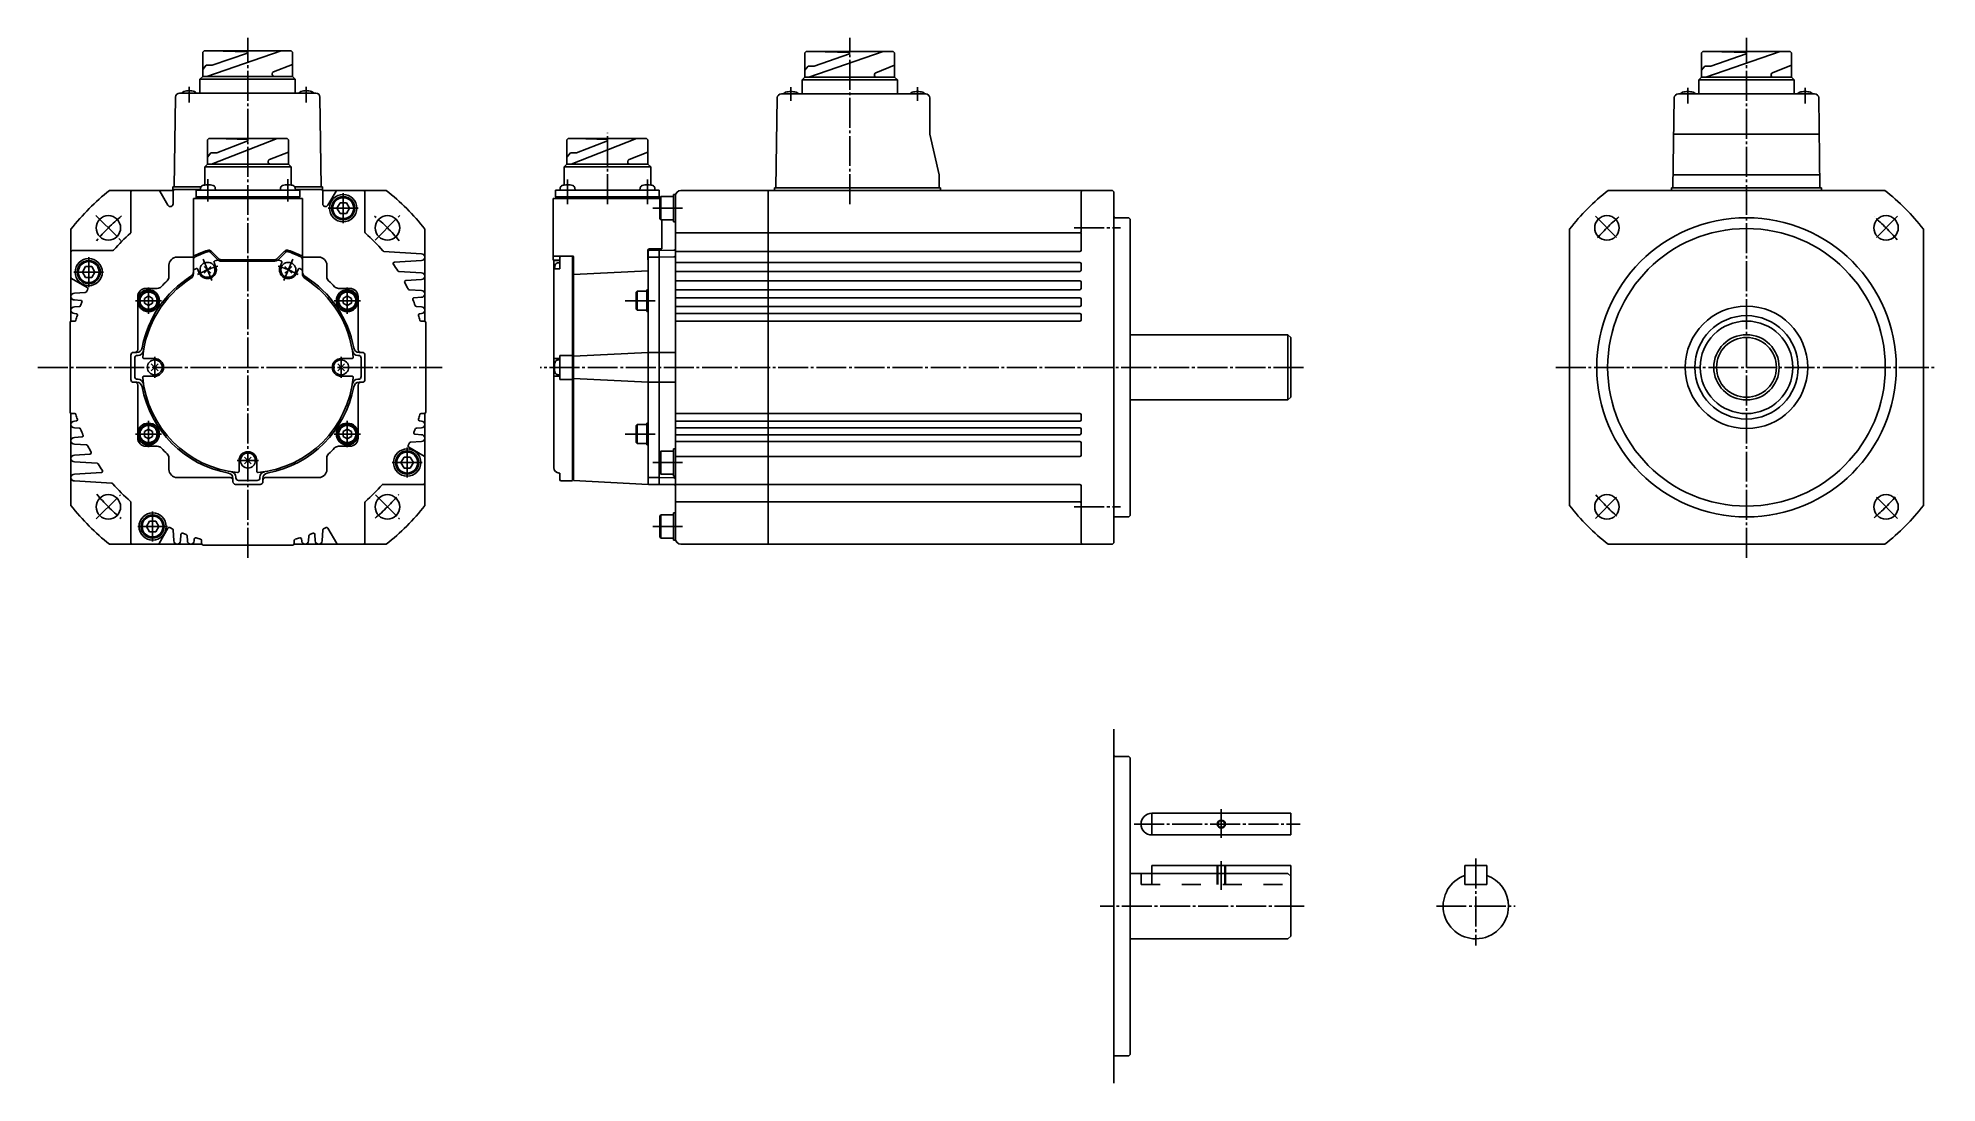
# Model space of a CAD drawing. Extents: x -363 to 335, y -171 to 213.
import ezdxf

# ---------------------------------------------------------------- set-up
doc = ezdxf.new("R2010")
doc.units = 0
doc.linetypes.add('DASH_CENTER', pattern=[14, 11, -1, 1, -1])
doc.linetypes.add('DASHED', pattern=[15, 7, -8])
doc.layers.get('0').update_dxf_attribs({"linetype": 'CONTINUOUS'})

msp = doc.modelspace()

# ---------------------------------------------------------------- linework, layer by layer
at = {"color": 1, "linetype": 'DASH_CENTER'}
for p, q in [((-285.44, 22.4), (-285.44, 213.45)), ((-64.35, 152.4), (-64.35, 213.45)), ((265.08, 22.4), (265.08, 213.45)), ((-307, 189.7), (-307, 195.44)), ((-264, 189.7), (-264, 195.44)), ((-85.95, 190.4), (-85.95, 195.4)), ((-39.45, 195.4), (-39.45, 190.4)), ((243.58, 189.4), (243.58, 195.14)), ((286.58, 195.14), (286.58, 189.4)), ((-153.35, 152.4), (-153.35, 178.54)), ((-300.12, 161.58), (-300.12, 153.32)), ((-270.76, 153.32), (-270.76, 161.58)), ((-168.03, 152.4), (-168.03, 161.49)), ((-138.67, 152.4), (-138.67, 161.49)), ((-250.44, 150.9), (-250.44, 156.4)), ((-341.3, 148.26), (-332.11, 139.06)), ((-250.44, 150.9), (-255.94, 150.9)), ((-250.44, 150.9), (-244.94, 150.9)), ((-250.44, 150.9), (-250.44, 145.4)), ((-238.7, 139.14), (-229.65, 148.19)), ((-136.65, 150.9), (-134.15, 150.9)), ((-134.15, 150.9), (-133.75, 150.9)), ((-133.75, 150.9), (-125.85, 150.9)), ((209.57, 147.9), (218.05, 139.42)), ((320.58, 147.9), (312.1, 139.42)), ((18.15, 143.66), (35.15, 143.66)), ((-343.94, 127.4), (-343.94, 132.9)), ((-343.94, 127.4), (-349.44, 127.4)), ((-343.94, 127.4), (-343.94, 121.9)), ((-343.94, 127.4), (-338.44, 127.4)), ((-298.66, 124.32), (-301.91, 132.17)), ((-268.96, 132.17), (-272.21, 124.32)), ((-321.94, 112.1), (-321.94, 121.7)), ((-248.94, 121.7), (-248.94, 112.1)), ((-317.14, 116.9), (-326.74, 116.9)), ((-244.14, 116.9), (-253.74, 116.9)), ((-146.85, 116.89), (-135.35, 116.89)), ((-362.56, 92.4), (-214.07, 92.4)), ((-319.69, 96.29), (-319.69, 88.51)), ((-251.19, 88.51), (-251.19, 96.29)), ((102.38, 92.4), (-178.05, 92.4)), ((-173.6, 92.4), (-169.74, 92.4)), ((195.08, 92.4), (335.08, 92.4)), ((-321.94, 63.1), (-321.94, 72.7)), ((-248.94, 72.7), (-248.94, 63.1)), ((-326.74, 67.9), (-317.14, 67.9)), ((-253.74, 67.9), (-244.14, 67.9)), ((-226.94, 57.4), (-226.94, 62.9)), ((-146.85, 67.89), (-135.35, 67.89)), ((-289.33, 58.15), (-281.55, 58.15)), ((-226.94, 57.4), (-232.44, 57.4)), ((-226.94, 57.4), (-226.94, 51.9)), ((-226.94, 57.4), (-221.44, 57.4)), ((-136.65, 57.4), (-125.85, 57.4)), ((-341.16, 36.68), (-332.25, 45.59)), ((-238.56, 45.51), (-229.79, 36.75)), ((209.57, 36.89), (218.05, 45.37)), ((320.58, 36.89), (312.1, 45.37)), ((-320.44, 33.9), (-320.44, 39.4)), ((18.15, 41.13), (35.15, 41.13)), ((-320.44, 33.9), (-325.94, 33.9)), ((-320.44, 33.9), (-314.94, 33.9)), ((-320.44, 33.9), (-320.44, 28.4)), ((-136.65, 33.9), (-125.85, 33.9)), ((40.1, -75.46), (101.09, -75.46)), ((72.15, -80.5), (72.15, -70)), ((72.15, -99.62), (72.15, -89.12)), ((165.65, -88.12), (165.65, -120.12)), ((102.65, -105.62), (27.65, -105.62)), ((151.15, -105.62), (165.65, -105.62)), ((165.65, -105.62), (180.15, -105.62))]:
    msp.add_line(p, q, dxfattribs=at)
at = {"color": 7, "linetype": 'CONTINUOUS'}
for p, q in [((-302.05, 208.25), (-301.55, 208.75)), ((-302.05, 199.31), (-302.05, 208.25)), ((-302.05, 201.9), (-300.8, 203.4)), ((-269.56, 208.75), (-301.55, 208.75)), ((-269.56, 208.75), (-301.54, 208.75)), ((-298.62, 203.4), (-300.8, 203.4)), ((-273.23, 208.75), (-300.53, 199.31)), ((-299.03, 208.75), (-285.61, 208.36)), ((-285.61, 207.89), (-298.62, 203.4)), ((-285.61, 208.36), (-285.61, 207.89)), ((-269.06, 203.72), (-276.02, 200.99)), ((-269.06, 208.25), (-269.56, 208.75)), ((-269.06, 208.25), (-269.06, 199.31)), ((-80.85, 207.95), (-80.35, 208.45)), ((-80.85, 199.01), (-80.85, 207.95)), ((-80.85, 201.6), (-79.59, 203.1)), ((-48.35, 208.45), (-80.35, 208.45)), ((-48.35, 208.45), (-80.34, 208.45)), ((-77.41, 203.1), (-79.59, 203.1)), ((-52.02, 208.45), (-79.33, 199.01)), ((-49.48, 208.45), (-79.23, 208.45)), ((-77.82, 208.45), (-64.41, 208.06)), ((-64.41, 207.59), (-77.41, 203.1)), ((-64.41, 208.06), (-64.41, 207.59)), ((-47.85, 203.42), (-54.81, 200.69)), ((-47.85, 207.95), (-48.35, 208.45)), ((-47.85, 207.95), (-47.85, 199.01)), ((248.58, 207.95), (249.08, 208.45)), ((248.58, 199.01), (248.58, 207.95)), ((248.58, 201.6), (249.83, 203.1)), ((281.07, 208.45), (249.08, 208.45)), ((281.07, 208.45), (249.09, 208.45)), ((252.02, 203.1), (249.83, 203.1)), ((277.41, 208.45), (250.1, 199.01)), ((251.61, 208.45), (265.02, 208.06)), ((265.02, 207.59), (252.02, 203.1)), ((265.02, 208.06), (265.02, 207.59)), ((281.57, 203.42), (274.61, 200.69)), ((281.57, 207.95), (281.07, 208.45)), ((281.57, 207.95), (281.57, 199.01)), ((-303.08, 193.2), (-303.05, 198.31)), ((-303.05, 198.31), (-302.05, 199.31)), ((-268.06, 198.31), (-303.05, 198.31)), ((-302.05, 199.31), (-275.74, 199.31)), ((-276.49, 200.29), (-276.49, 200.06)), ((-275.74, 199.31), (-269.06, 199.31)), ((-269.06, 199.31), (-268.06, 198.31)), ((-269.06, 199.31), (-268.06, 198.31)), ((-268.06, 198.31), (-268.03, 193.2)), ((-81.88, 192.9), (-81.85, 198.01)), ((-81.85, 198.01), (-80.85, 199.01)), ((-46.85, 198.01), (-81.85, 198.01)), ((-80.85, 199.01), (-54.54, 199.01)), ((-55.29, 199.99), (-55.29, 199.76)), ((-54.54, 199.01), (-47.85, 199.01)), ((-47.85, 199.01), (-46.85, 198.01)), ((-47.85, 199.01), (-46.85, 198.01)), ((-46.85, 198.01), (-46.82, 192.9)), ((247.55, 192.9), (247.58, 198.01)), ((247.58, 198.01), (248.58, 199.01)), ((282.57, 198.01), (247.58, 198.01)), ((248.58, 199.01), (274.89, 199.01)), ((274.14, 199.99), (274.14, 199.76)), ((274.89, 199.01), (281.57, 199.01)), ((281.57, 199.01), (282.57, 198.01)), ((281.57, 199.01), (282.57, 198.01)), ((282.57, 198.01), (282.61, 192.9)), ((-312.02, 191.72), (-312.49, 158.7)), ((-310.52, 193.2), (-285.5, 193.2)), ((-285.5, 193.2), (-260.48, 193.2)), ((-258.5, 158.7), (-258.98, 191.72)), ((-90.97, 191.42), (-91.45, 158.4)), ((-89.47, 192.9), (-62.95, 192.9)), ((-62.95, 192.9), (-36.45, 192.9)), ((-34.95, 191.4), (-34.95, 178.1)), ((238.56, 191.42), (238.08, 158.4)), ((240.05, 192.9), (265.08, 192.9)), ((265.08, 192.9), (290.1, 192.9)), ((292.07, 158.4), (291.6, 191.42)), ((-300.31, 176.04), (-299.81, 176.54)), ((-300.31, 167.1), (-300.31, 176.04)), ((-271.06, 176.54), (-299.81, 176.54)), ((-285.44, 176.54), (-299.81, 176.54)), ((-274.73, 176.54), (-298.79, 167.1)), ((-297.29, 176.54), (-285.44, 176.15)), ((-285.44, 175.68), (-296.88, 171.19)), ((-271.06, 176.54), (-285.44, 176.54)), ((-285.44, 175.68), (-285.44, 176.15)), ((-285.44, 176.15), (-285.44, 175.68)), ((-271.06, 176.54), (-270.56, 176.04)), ((-270.56, 176.04), (-270.56, 167.1)), ((-168.23, 176.04), (-167.73, 176.54)), ((-168.23, 167.1), (-168.23, 176.04)), ((-153.35, 176.54), (-167.73, 176.54)), ((-142.64, 176.54), (-166.7, 167.1)), ((-165.2, 176.54), (-153.35, 176.15)), ((-153.35, 175.68), (-164.79, 171.19)), ((-138.98, 176.54), (-153.35, 176.54)), ((-153.35, 176.15), (-153.35, 175.68)), ((-153.35, 175.68), (-153.35, 176.15)), ((-138.98, 176.54), (-138.48, 176.04)), ((-138.48, 176.04), (-138.48, 167.1)), ((-31.45, 163.1), (-34.95, 178.1)), ((238.36, 178.1), (265.08, 178.1)), ((265.08, 178.1), (291.79, 178.1)), ((-300.31, 169.69), (-299.06, 171.19)), ((-296.88, 171.19), (-299.06, 171.19)), ((-278, 168.08), (-278, 167.85)), ((-270.56, 171.51), (-277.53, 168.78)), ((-168.23, 169.69), (-166.97, 171.19)), ((-164.79, 171.19), (-166.97, 171.19)), ((-145.91, 168.08), (-145.91, 167.85)), ((-138.48, 171.51), (-145.44, 168.78)), ((-301.31, 166.1), (-300.31, 167.1)), ((-301.31, 166.1), (-301.31, 159.38)), ((-285.44, 166.1), (-301.31, 166.1)), ((-300.31, 167.1), (-285.44, 167.1)), ((-285.44, 167.1), (-270.56, 167.1)), ((-269.56, 166.1), (-285.44, 166.1)), ((-270.56, 167.1), (-269.56, 166.1)), ((-269.56, 166.1), (-269.56, 159.38)), ((-169.23, 166.1), (-168.23, 167.1)), ((-153.35, 166.1), (-169.23, 166.1)), ((-169.23, 166.1), (-169.23, 159.38)), ((-168.23, 167.1), (-153.35, 167.1)), ((-153.35, 167.1), (-138.48, 167.1)), ((-137.48, 166.1), (-153.35, 166.1)), ((-138.48, 167.1), (-137.48, 166.1)), ((-137.48, 166.1), (-137.48, 159.38)), ((-31.45, 158.4), (-31.45, 163.1)), ((238.15, 163.1), (265.08, 163.1)), ((265.08, 163.1), (292, 163.1)), ((-312.9, 157.4), (-336.25, 157.4)), ((-328.44, 142.03), (-328.44, 156.9)), ((-327.94, 157.4), (-318.23, 157.4)), ((-314.81, 151.97), (-317.79, 157.15)), ((-313, 158.7), (-302.69, 158.7)), ((-313, 157.7), (-313, 158.7)), ((-313, 157.7), (-312.5, 157.7)), ((-312.94, 152.47), (-312.94, 157.2)), ((-312.44, 157.7), (-302.85, 157.7)), ((-312.35, 157.7), (-305.55, 157.7)), ((-305.44, 154.4), (-305.44, 127.58)), ((-305.44, 154.4), (-265.44, 154.4)), ((-305.44, 154.4), (-265.44, 154.4)), ((-305.44, 154.4), (-265.44, 154.4)), ((-304.49, 157.49), (-304.49, 155.1)), ((-266.39, 157.49), (-304.49, 157.49)), ((-304.49, 155.1), (-266.39, 155.1)), ((-304.44, 154.4), (-304.44, 155.1)), ((-302.8, 158.33), (-302.87, 157.49)), ((-297.37, 157.49), (-297.44, 158.33)), ((-273.44, 158.33), (-273.51, 157.49)), ((-268.19, 158.7), (-258, 158.7)), ((-268.01, 157.49), (-268.08, 158.33)), ((-268.03, 157.7), (-258.44, 157.7)), ((-266.44, 154.4), (-266.44, 155.1)), ((-266.39, 157.49), (-266.39, 155.1)), ((-265.55, 157.7), (-258.76, 157.7)), ((-265.44, 154.4), (-265.44, 127.58)), ((-258.5, 157.7), (-258, 157.7)), ((-258, 158.7), (-258, 157.7)), ((-234.63, 157.4), (-257.98, 157.4)), ((-257.94, 152.47), (-257.94, 157.2)), ((-253.08, 157.15), (-256.07, 151.97)), ((-242.44, 142.03), (-242.44, 156.9)), ((-173.35, 133.46), (-173.35, 154.4)), ((-173.35, 154.4), (-134.15, 154.4)), ((-134.3, 157.49), (-172.4, 157.49)), ((-172.4, 157.49), (-172.4, 155.1)), ((-172.4, 155.1), (-134.3, 155.1)), ((-172.35, 154.4), (-172.35, 155.1)), ((-170.71, 158.33), (-170.78, 157.49)), ((-165.28, 157.49), (-165.35, 158.33)), ((-141.35, 158.33), (-141.42, 157.49)), ((-135.92, 157.49), (-135.99, 158.33)), ((-134.35, 154.4), (-134.35, 155.1)), ((-134.3, 157.49), (-134.3, 155.1)), ((-133.75, 155.15), (-134.15, 154.75)), ((-133.75, 155.15), (-134.15, 154.75)), ((-134.15, 150.9), (-134.15, 154.75)), ((-133.75, 155.15), (-133.75, 150.9)), ((-133.75, 155.15), (-129.15, 155.15)), ((-133.75, 155.15), (-129.15, 155.15)), ((-129.15, 145.9), (-129.15, 155.9)), ((-128.35, 155.9), (-129.15, 155.9)), ((-129.15, 150.9), (-129.15, 155.15)), ((-129.15, 150.9), (-129.15, 155.15)), ((-128.35, 155.4), (-128.35, 28.9)), ((-94.35, 157.4), (-126.35, 157.4)), ((-94.35, 27.4), (-94.35, 157.4)), ((-94.35, 157.4), (21.15, 157.4)), ((-94.35, 157.4), (2.54, 157.4)), ((-91.95, 158.4), (-91.95, 157.4)), ((-91.95, 158.4), (-30.95, 158.4)), ((-30.95, 158.4), (-30.95, 157.4)), ((20.65, 156.9), (21.15, 157.4)), ((20.65, 142.3), (20.65, 156.9)), ((21.15, 157.4), (32.15, 157.4)), ((32.65, 156.9), (32.15, 157.4)), ((32.65, 123.74), (32.65, 156.9)), ((288.08, 157.4), (214.27, 157.4)), ((237.58, 158.4), (265.08, 158.4)), ((237.58, 157.4), (237.58, 158.4)), ((315.88, 157.4), (242.08, 157.4)), ((265.08, 158.4), (292.58, 158.4)), ((265.08, 157.4), (292.08, 157.4)), ((265.08, 157.4), (292.08, 157.4)), ((292.58, 158.4), (292.58, 157.4)), ((-251.59, 152.9), (-252.75, 150.9)), ((-252.75, 150.9), (-251.59, 148.9)), ((-249.28, 152.9), (-251.59, 152.9)), ((-251.59, 148.9), (-249.28, 148.9)), ((-248.13, 150.9), (-249.28, 152.9)), ((-249.28, 148.9), (-248.13, 150.9)), ((-134.15, 147.05), (-134.15, 150.9)), ((-134.15, 147.05), (-133.75, 146.65)), ((-134.15, 147.05), (-133.75, 146.65)), ((-133.75, 150.9), (-133.75, 146.65)), ((-129.15, 146.65), (-133.75, 146.65)), ((-133.35, 146.65), (-133.35, 136.1)), ((-129.15, 146.65), (-133.35, 146.65)), ((-129.15, 146.65), (-129.15, 150.9)), ((-129.15, 146.65), (-129.15, 150.9)), ((-128.35, 148.4), (-128.35, 145.95)), ((32.65, 92.4), (32.65, 147.2)), ((38.15, 147.4), (33.15, 147.4)), ((38.65, 146.9), (38.15, 147.4)), ((38.65, 92.4), (38.65, 146.9)), ((-350.44, 109.35), (-350.44, 143.2)), ((-220.44, 143.2), (-220.44, 109.35)), ((-128.35, 145.9), (-129.15, 145.9)), ((20.15, 141.8), (-128.35, 141.8)), ((20.65, 135.5), (20.65, 141.8)), ((200.08, 41.59), (200.08, 143.2)), ((330.08, 143.2), (330.08, 41.59)), ((-350.44, 134.9), (-350.44, 125.48)), ((-335.08, 135.4), (-349.94, 135.4)), ((-311.44, 132.9), (-305.44, 132.9)), ((-299.2, 134.66), (-296.38, 131.84)), ((-298.81, 135.02), (-295.98, 132.19)), ((-274.9, 132.19), (-272.07, 135.02)), ((-274.5, 131.84), (-271.68, 134.66)), ((-265.44, 132.9), (-259.44, 132.9)), ((-235.48, 134.99), (-221.69, 134.15)), ((-173.35, 131.93), (-173.35, 133.5)), ((-173.15, 133.3), (-166.05, 133.3)), ((-173.15, 133.3), (-166.05, 133.3)), ((-170.85, 131.87), (-170.85, 132.8)), ((-166.25, 133.26), (-166.25, 51.2)), ((-165.85, 50.79), (-165.85, 133.06)), ((-138.55, 135.4), (-138.55, 132.1)), ((-138.35, 131.9), (-138.35, 135.1)), ((-138.06, 132.9), (-136.35, 132.93)), ((-138.05, 135.9), (-133.55, 135.9)), ((-136.35, 135.43), (-138.05, 135.4)), ((-136.35, 135.43), (-134.35, 135.4)), ((-136.35, 132.93), (-134.35, 132.9)), ((-134.35, 135.4), (-128.84, 135.5)), ((-134.35, 135.4), (-134.35, 49.39)), ((-128.84, 133), (-134.35, 132.9)), ((-128.35, 48.79), (-128.35, 136)), ((-128.35, 135), (20.15, 135)), ((-345.09, 129.4), (-346.25, 127.4)), ((-346.25, 127.4), (-345.09, 125.4)), ((-342.78, 129.4), (-345.09, 129.4)), ((-341.63, 127.4), (-342.78, 129.4)), ((-342.78, 125.4), (-341.63, 127.4)), ((-314.44, 125.7), (-314.44, 129.9)), ((-305.44, 132.08), (-305.44, 126.81)), ((-303.29, 127), (-303.87, 128.41)), ((-300.29, 128.24), (-301.53, 129.48)), ((-300.29, 128.24), (-301.53, 127)), ((-300.29, 128.24), (-299.05, 129.48)), ((-300.29, 128.24), (-299.05, 127)), ((-297.29, 129.49), (-297.87, 130.9)), ((-295.32, 131.4), (-275.56, 131.4)), ((-295.28, 131.9), (-275.6, 131.9)), ((-273.01, 130.9), (-273.59, 129.49)), ((-271.83, 129.48), (-270.59, 128.24)), ((-271.83, 127), (-270.59, 128.24)), ((-269.35, 129.48), (-270.59, 128.24)), ((-269.35, 127), (-270.59, 128.24)), ((-267, 128.41), (-267.59, 127)), ((-265.44, 126.81), (-265.44, 127.89)), ((-256.44, 129.9), (-256.44, 125.7)), ((-231.61, 131.04), (-221.69, 131.65)), ((-230, 127.65), (-221.69, 127.15)), ((-173.15, 131.73), (-170.91, 131.73)), ((-173.05, 131.47), (-173.05, 128.35)), ((-173.05, 128.35), (-173.05, 126.55)), ((-173.05, 126.55), (-173.05, 95.84)), ((-172.85, 131.67), (-171.05, 131.67)), ((-171.05, 128.55), (-172.85, 128.55)), ((-170.85, 130.83), (-171.7, 130.75)), ((-171.05, 131.67), (-171.05, 131.67)), ((-171.05, 128.55), (-171.05, 128.55)), ((-170.85, 128.75), (-170.85, 131.87)), ((-165.85, 126.46), (-138.35, 127.86)), ((-138.35, 131.9), (-138.35, 49.4)), ((-128.35, 130.98), (20.15, 130.98)), ((-128.35, 129.9), (-128.35, 92.4)), ((-128.35, 127.67), (20.15, 127.67)), ((20.65, 130.48), (20.65, 128.17)), ((-344.51, 121.77), (-350.19, 125.05)), ((-345.18, 119.89), (-349.19, 119.65)), ((-345.09, 125.4), (-342.78, 125.4)), ((-321.94, 118.63), (-323.44, 117.76)), ((-322.94, 121.4), (-318.74, 121.4)), ((-320.44, 117.76), (-321.94, 118.63)), ((-252.13, 121.4), (-247.94, 121.4)), ((-248.94, 118.63), (-250.44, 117.76)), ((-247.44, 117.76), (-248.94, 118.63)), ((-227.42, 124.3), (-221.69, 124.65)), ((-226.19, 120.92), (-221.69, 120.65)), ((-142.5, 120.39), (-142.85, 120.04)), ((-142.85, 113.74), (-142.85, 120.04)), ((-142.5, 120.39), (-142.5, 113.39)), ((-142.5, 120.39), (-138.85, 120.39)), ((-138.85, 120.89), (-138.85, 112.89)), ((-138.35, 120.89), (-138.85, 120.89)), ((-128.35, 124.25), (20.15, 124.25)), ((-128.35, 105.4), (-128.35, 121.4)), ((-128.35, 120.94), (20.15, 120.94)), ((20.65, 123.75), (20.65, 121.44)), ((-346.85, 117), (-349.19, 117.15)), ((-347.32, 114.76), (-349.19, 114.65)), ((-348.55, 112.11), (-349.19, 112.15)), ((-325.94, 98.9), (-325.94, 118.4)), ((-323.44, 117.76), (-323.44, 116.03)), ((-323.44, 116.03), (-321.94, 115.16)), ((-321.94, 115.16), (-320.44, 116.03)), ((-320.44, 116.03), (-320.44, 117.76)), ((-250.44, 117.76), (-250.44, 116.03)), ((-250.44, 116.03), (-248.94, 115.16)), ((-248.94, 115.16), (-247.44, 116.03)), ((-247.44, 116.03), (-247.44, 117.76)), ((-244.94, 118.4), (-244.94, 98.9)), ((-224.43, 117.98), (-221.69, 118.15)), ((-223.56, 114.76), (-221.69, 114.65)), ((-222.33, 112.11), (-221.69, 112.15)), ((-142.85, 113.74), (-142.5, 113.39)), ((-138.85, 113.39), (-142.5, 113.39)), ((-138.85, 112.89), (-138.35, 112.89)), ((-128.35, 117.94), (20.15, 117.94)), ((-128.35, 114.78), (20.15, 114.78)), ((-128.35, 112.15), (20.15, 112.15)), ((20.65, 117.44), (20.65, 115.28)), ((20.65, 111.65), (20.65, 109.9)), ((-350.74, 75.9), (-350.74, 108.9)), ((-349.08, 109.4), (-350.24, 109.4)), ((-220.64, 109.4), (-221.8, 109.4)), ((-220.14, 75.9), (-220.14, 108.9)), ((-128.35, 109.4), (20.15, 109.4)), ((-327.44, 97.9), (-326.94, 97.9)), ((-326.26, 97.89), (-327.44, 97.89)), ((-243.44, 97.89), (-244.62, 97.89)), ((-243.94, 97.9), (-243.44, 97.9)), ((-165.85, 96.5), (-138.35, 97.9)), ((-138.35, 97.89), (-134.35, 97.89)), ((-134.35, 97.9), (-128.35, 97.9)), ((38.65, 104.4), (96.65, 104.4)), ((96.65, 104.4), (96.65, 80.4)), ((97.65, 103.4), (96.65, 104.4)), ((97.65, 103.4), (97.65, 81.4)), ((-328.44, 87.9), (-328.44, 96.9)), ((-328.44, 87.9), (-328.44, 96.9)), ((-328.44, 87.89), (-328.44, 96.89)), ((-328.44, 87.89), (-328.44, 96.89)), ((-327.04, 89), (-327.04, 95.8)), ((-325.79, 96.8), (-326.04, 96.8)), ((-323.61, 95.65), (-322.89, 95.65)), ((-322.89, 95.65), (-319.69, 95.65)), ((-319.69, 92.4), (-320.93, 93.63)), ((-319.69, 92.4), (-320.93, 91.16)), ((-319.69, 92.4), (-318.45, 93.63)), ((-319.69, 92.4), (-318.45, 91.16)), ((-251.19, 92.4), (-252.43, 93.63)), ((-251.19, 92.4), (-252.43, 91.16)), ((-251.19, 95.65), (-247.99, 95.65)), ((-251.19, 92.4), (-249.95, 93.63)), ((-251.19, 92.4), (-249.95, 91.16)), ((-247.99, 95.65), (-247.27, 95.65)), ((-244.84, 96.8), (-245.09, 96.8)), ((-243.84, 95.8), (-243.84, 89)), ((-242.44, 96.9), (-242.44, 87.9)), ((-242.44, 96.9), (-242.44, 87.9)), ((-242.44, 96.89), (-242.44, 87.89)), ((-242.44, 96.89), (-242.44, 87.89)), ((-173.05, 95.64), (-173.05, 89.14)), ((-171.05, 95.64), (-172.85, 95.64)), ((-170.85, 95.15), (-171.7, 95.07)), ((-171.05, 95.64), (-171.09, 95.64)), ((-170.85, 96.79), (-166.25, 96.79)), ((-170.85, 96.79), (-170.85, 87.99)), ((-128.35, 92.4), (-128.35, 54.9)), ((32.65, 92.4), (32.65, 27.9)), ((38.65, 37.9), (38.65, 92.4)), ((-326.94, 86.9), (-327.44, 86.9)), ((-327.44, 86.89), (-326.26, 86.89)), ((-326.04, 88), (-325.79, 88)), ((-325.94, 66.4), (-325.94, 85.9)), ((-322.89, 89.15), (-323.61, 89.15)), ((-322.89, 89.15), (-319.69, 89.15)), ((-251.19, 89.15), (-247.99, 89.15)), ((-247.27, 89.15), (-247.99, 89.15)), ((-245.09, 88), (-244.84, 88)), ((-244.94, 85.9), (-244.94, 66.4)), ((-244.62, 86.89), (-243.44, 86.89)), ((-243.44, 86.9), (-243.94, 86.9)), ((-173.05, 88.94), (-173.05, 55.56)), ((-171.09, 89.14), (-172.85, 89.14)), ((-171.7, 89.72), (-170.85, 89.65)), ((-171.09, 89.14), (-171.05, 89.14)), ((-170.85, 87.99), (-166.25, 87.99)), ((-138.35, 86.89), (-165.85, 88.29)), ((-138.35, 86.89), (-134.35, 86.89)), ((-134.35, 86.89), (-128.35, 86.89)), ((-128.35, 63.4), (-128.35, 79.4)), ((96.65, 80.4), (38.65, 80.4)), ((97.65, 81.4), (96.65, 80.4)), ((-350.44, 41.59), (-350.44, 75.44)), ((-350.24, 75.4), (-349.08, 75.4)), ((-348.55, 72.68), (-349.19, 72.65)), ((-347.32, 70.03), (-349.19, 70.15)), ((-223.56, 70.03), (-221.69, 70.15)), ((-222.33, 72.68), (-221.69, 72.65)), ((-221.8, 75.4), (-220.64, 75.4)), ((-220.44, 75.44), (-220.44, 41.59)), ((-142.5, 71.39), (-142.85, 71.04)), ((-142.85, 64.74), (-142.85, 71.04)), ((-142.5, 71.39), (-138.85, 71.39)), ((-142.5, 71.39), (-142.5, 64.39)), ((-138.35, 71.89), (-138.85, 71.89)), ((-138.85, 71.89), (-138.85, 63.89)), ((-128.35, 72.65), (-128.35, 75.4)), ((-128.35, 75.4), (15.65, 75.4)), ((-128.35, 70.15), (-128.35, 72.65)), ((-128.35, 72.65), (15.65, 72.65)), ((-128.35, 67.65), (-128.35, 70.15)), ((-128.35, 70.15), (15.65, 70.15)), ((15.65, 75.4), (20.15, 75.4)), ((15.65, 72.65), (20.15, 72.65)), ((15.65, 70.15), (20.15, 70.15)), ((20.65, 73.15), (20.65, 74.9)), ((-346.45, 66.81), (-349.19, 66.65)), ((-344.68, 63.87), (-349.19, 64.15)), ((-321.94, 69.63), (-323.44, 68.76)), ((-323.44, 68.76), (-323.44, 67.03)), ((-323.44, 67.03), (-321.94, 66.16)), ((-318.74, 63.4), (-322.94, 63.4)), ((-320.44, 68.76), (-321.94, 69.63)), ((-321.94, 66.16), (-320.44, 67.03)), ((-320.44, 67.03), (-320.44, 68.76)), ((-247.94, 63.4), (-252.13, 63.4)), ((-248.94, 69.63), (-250.44, 68.76)), ((-250.44, 68.76), (-250.44, 67.03)), ((-250.44, 67.03), (-248.94, 66.16)), ((-247.44, 68.76), (-248.94, 69.63)), ((-248.94, 66.16), (-247.44, 67.03)), ((-247.44, 67.03), (-247.44, 68.76)), ((-226.37, 63.02), (-220.69, 59.74)), ((-225.7, 64.9), (-221.69, 65.15)), ((-224.03, 67.79), (-221.69, 67.65)), ((-142.85, 64.74), (-142.5, 64.39)), ((-138.85, 64.39), (-142.5, 64.39)), ((-138.85, 63.89), (-138.35, 63.89)), ((-128.35, 65.15), (-128.35, 67.65)), ((-128.35, 67.65), (15.65, 67.65)), ((-128.35, 59.6), (-128.35, 65.15)), ((-128.35, 65.15), (15.65, 65.15)), ((15.65, 67.65), (20.15, 67.65)), ((15.65, 65.15), (20.15, 65.15)), ((20.65, 68.15), (20.65, 69.65)), ((20.65, 60.1), (20.65, 64.65)), ((-343.46, 60.5), (-349.19, 60.15)), ((-340.88, 57.14), (-349.19, 57.65)), ((-314.44, 54.9), (-314.44, 59.09)), ((-288.69, 58.15), (-288.69, 54.23)), ((-285.44, 58.15), (-286.68, 59.38)), ((-285.44, 58.15), (-286.68, 56.91)), ((-285.44, 58.15), (-284.2, 59.38)), ((-285.44, 58.15), (-284.2, 56.91)), ((-282.19, 58.15), (-282.19, 54.23)), ((-256.44, 59.09), (-256.44, 54.9)), ((-228.09, 59.4), (-229.25, 57.4)), ((-229.25, 57.4), (-228.09, 55.4)), ((-225.78, 59.4), (-228.09, 59.4)), ((-224.63, 57.4), (-225.78, 59.4)), ((-225.78, 55.4), (-224.63, 57.4)), ((-220.44, 49.9), (-220.44, 59.31)), ((-133.75, 61.65), (-134.15, 61.25)), ((-133.75, 61.65), (-134.15, 61.25)), ((-134.15, 53.55), (-134.15, 61.25)), ((-134.15, 53.55), (-134.15, 61.25)), ((-133.75, 61.65), (-133.75, 53.15)), ((-133.75, 61.65), (-129.15, 61.65)), ((-133.75, 61.65), (-133.75, 53.15)), ((-133.75, 61.65), (-129.15, 61.65)), ((-128.35, 62.4), (-129.15, 62.4)), ((-129.15, 52.4), (-129.15, 62.4)), ((-129.15, 57.4), (-129.15, 61.65)), ((-129.15, 57.4), (-129.15, 61.65)), ((-129.15, 53.15), (-129.15, 57.4)), ((-129.15, 53.15), (-129.15, 57.4)), ((-128.35, 59.6), (15.65, 59.6)), ((15.65, 59.6), (20.15, 59.6)), ((-339.27, 53.75), (-349.19, 53.15)), ((-335.4, 49.8), (-349.19, 50.65)), ((-291.94, 51.9), (-311.44, 51.9)), ((-290.94, 51.58), (-290.94, 50.39)), ((-290.94, 50.4), (-290.94, 50.9)), ((-285.44, 49.4), (-289.94, 49.4)), ((-280.94, 49.39), (-289.94, 49.39)), ((-289.84, 52.05), (-289.84, 51.8)), ((-282.04, 50.8), (-288.84, 50.8)), ((-280.94, 49.4), (-285.44, 49.4)), ((-281.04, 51.8), (-281.04, 52.05)), ((-279.94, 50.39), (-279.94, 51.58)), ((-279.94, 50.9), (-279.94, 50.4)), ((-259.44, 51.9), (-278.94, 51.9)), ((-235.8, 49.4), (-220.94, 49.4)), ((-228.09, 55.4), (-225.78, 55.4)), ((-171.05, 53.56), (-171.09, 53.56)), ((-170.85, 53.36), (-170.85, 51.13)), ((-170.35, 50.63), (-166.25, 50.63)), ((-166.25, 51.2), (-165.85, 51.2)), ((-166.25, 50.79), (-166.25, 51.2)), ((-138.35, 49.4), (-165.85, 50.79)), ((-138.06, 51.89), (-136.35, 51.86)), ((-136.35, 49.36), (-138.06, 49.39)), ((-136.35, 51.86), (-134.35, 51.9)), ((-134.35, 49.4), (-136.35, 49.36)), ((-134.35, 51.89), (-128.84, 51.79)), ((-128.84, 49.29), (-134.35, 49.39)), ((-134.15, 53.55), (-133.75, 53.15)), ((-134.15, 53.55), (-133.75, 53.15)), ((-129.15, 53.15), (-133.75, 53.15)), ((-129.15, 53.15), (-133.75, 53.15)), ((-128.35, 52.4), (-129.15, 52.4)), ((-128.35, 54.9), (-128.35, 52.45)), ((-128.35, 52.45), (-128.35, 52.1)), ((-128.35, 49.4), (20.15, 49.4)), ((20.65, 48.9), (20.65, 27.9)), ((-328.44, 42.76), (-328.44, 27.9)), ((-242.44, 27.9), (-242.44, 42.76)), ((20.15, 42.99), (-128.35, 42.99)), ((-321.59, 35.9), (-322.75, 33.9)), ((-319.28, 35.9), (-321.59, 35.9)), ((-318.13, 33.9), (-319.28, 35.9)), ((-133.75, 38.15), (-134.15, 37.75)), ((-133.75, 38.15), (-134.15, 37.75)), ((-134.15, 30.05), (-134.15, 37.75)), ((-134.15, 30.05), (-134.15, 37.75)), ((-133.75, 38.15), (-129.15, 38.15)), ((-133.75, 38.15), (-133.75, 29.65)), ((-133.75, 38.15), (-129.15, 38.15)), ((-133.75, 38.15), (-133.75, 29.65)), ((-129.15, 28.9), (-129.15, 38.9)), ((-128.35, 38.9), (-129.15, 38.9)), ((-129.15, 33.9), (-129.15, 38.15)), ((-129.15, 33.9), (-129.15, 38.15)), ((38.15, 37.4), (32.65, 37.4)), ((38.15, 37.4), (38.65, 37.9)), ((-322.75, 33.9), (-321.59, 31.9)), ((-321.59, 31.9), (-319.28, 31.9)), ((-319.28, 31.9), (-318.13, 33.9)), ((-314.81, 33.33), (-318.09, 27.65)), ((-312.93, 32.66), (-312.69, 28.65)), ((-310.05, 30.99), (-310.19, 28.65)), ((-307.8, 30.51), (-307.69, 28.65)), ((-305.15, 29.28), (-305.19, 28.65)), ((-302.44, 28.76), (-302.44, 27.6)), ((-268.44, 27.6), (-268.44, 28.76)), ((-265.69, 28.65), (-265.73, 29.28)), ((-263.19, 28.65), (-263.08, 30.51)), ((-260.69, 28.65), (-260.83, 30.99)), ((-258.19, 28.65), (-257.94, 32.66)), ((-252.78, 27.65), (-256.07, 33.33)), ((-134.15, 30.05), (-133.75, 29.65)), ((-134.15, 30.05), (-133.75, 29.65)), ((-129.15, 29.65), (-133.75, 29.65)), ((-129.15, 29.65), (-133.75, 29.65)), ((-129.15, 29.65), (-129.15, 33.9)), ((-129.15, 29.65), (-129.15, 33.9)), ((-128.35, 28.9), (-129.15, 28.9)), ((-302.4, 27.4), (-336.25, 27.4)), ((-327.94, 27.4), (-318.53, 27.4)), ((-301.94, 27.1), (-268.94, 27.1)), ((-234.63, 27.4), (-268.48, 27.4)), ((-252.35, 27.4), (-242.94, 27.4)), ((21.15, 27.4), (-126.35, 27.4)), ((20.65, 27.9), (21.15, 27.4)), ((32.15, 27.4), (21.15, 27.4)), ((32.65, 27.9), (32.15, 27.4)), ((265.08, 27.4), (214.27, 27.4)), ((315.88, 27.4), (265.08, 27.4)), ((32.65, -74.28), (32.65, -40.62)), ((32.65, -105.62), (32.65, -50.82)), ((38.15, -50.62), (33.15, -50.62)), ((38.15, -50.62), (38.65, -51.12)), ((38.65, -105.62), (38.65, -51.12)), ((46.65, -71.46), (46.65, -79.46)), ((97.65, -71.46), (46.65, -71.46)), ((97.65, -79.46), (97.65, -71.46)), ((46.65, -79.46), (97.65, -79.46)), ((46.65, -90.62), (46.65, -93.62)), ((97.65, -90.62), (46.65, -90.62)), ((97.65, -94.62), (97.65, -90.62)), ((161.65, -90.62), (161.65, -97.62)), ((169.65, -90.62), (161.65, -90.62)), ((169.65, -94.31), (169.65, -90.62)), ((38.65, -93.62), (42.65, -93.62)), ((42.65, -93.62), (46.65, -93.62)), ((46.65, -93.62), (96.65, -93.62)), ((96.65, -93.62), (97.65, -94.62)), ((97.65, -94.62), (97.65, -97.62)), ((97.65, -97.62), (97.65, -116.62)), ((161.65, -97.62), (169.65, -97.62)), ((169.65, -97.62), (169.65, -94.31)), ((32.65, -105.62), (32.65, -170.62)), ((38.65, -160.12), (38.65, -105.62)), ((96.65, -117.62), (38.65, -117.62)), ((97.65, -116.62), (96.65, -117.62)), ((38.15, -160.62), (38.65, -160.12)), ((38.15, -160.62), (32.65, -160.62))]:
    msp.add_line(p, q, dxfattribs=at)
at = {"color": 2, "linetype": 'DASHED'}
for p, q in [((70.65, -90.62), (70.65, -97.62)), ((73.65, -90.62), (73.65, -97.62)), ((42.65, -93.62), (42.65, -97.62)), ((42.65, -97.62), (97.65, -97.62))]:
    msp.add_line(p, q, dxfattribs=at)
at = {"color": 7, "linetype": 'DASHED'}
for p, q in [((70.9, -90.62), (70.9, -97.62)), ((73.4, -90.62), (73.4, -97.62)), ((46.65, -93.62), (46.65, -97.62))]:
    msp.add_line(p, q, dxfattribs=at)
at = {"color": 7, "linetype": 'CONTINUOUS'}
for centre, radius in [((-250.44, 150.9), 5), ((-250.44, 150.9), 4.25), ((-250.44, 150.9), 3.85), ((-336.7, 143.66), 4.5), ((-234.17, 143.66), 4.5), ((-234.17, 143.66), 4.5), ((213.81, 143.66), 4.5), ((316.34, 143.66), 4.5), ((-343.94, 127.4), 5), ((-343.94, 127.4), 4.25), ((-343.94, 127.4), 3.85), ((-300.29, 128.24), 2.75), ((-270.59, 128.24), 2.75), ((-321.94, 116.9), 4), ((-321.94, 116.9), 3.5), ((-321.94, 116.9), 3.15), ((-248.94, 116.9), 4), ((-248.94, 116.9), 3.5), ((-248.94, 116.9), 3.15), ((265.08, 92.4), 12), ((265.08, 92.4), 11), ((-319.69, 92.4), 2.75), ((-251.19, 92.4), 2.75), ((-321.94, 67.9), 4), ((-321.94, 67.9), 3.5), ((-321.94, 67.9), 3.15), ((-248.94, 67.9), 4), ((-248.94, 67.9), 3.5), ((-248.94, 67.9), 3.15), ((-285.44, 58.15), 2.75), ((-226.94, 57.4), 5), ((-226.94, 57.4), 4.25), ((-226.94, 57.4), 3.85), ((-336.7, 41.13), 4.5), ((-234.17, 41.13), 4.5), ((213.81, 41.13), 4.5), ((316.34, 41.13), 4.5), ((-320.44, 33.9), 5), ((-320.44, 33.9), 4.25), ((-320.44, 33.9), 3.85), ((72.15, -75.46), 1.25)]:
    msp.add_circle(centre, radius, dxfattribs=at)
at = {"color": 2, "linetype": 'CONTINUOUS'}
msp.add_circle((72.15, -75.46), 1.5, dxfattribs=at)
at = {"color": 7, "linetype": 'CONTINUOUS'}
for centre, radius, start, end in [((-275.74, 200.29), 0.75, 111.422, 180), ((-275.74, 200.06), 0.75, 180, 270), ((-54.54, 199.99), 0.75, 111.422, 180), ((-54.54, 199.76), 0.75, 180, 270), ((274.89, 199.99), 0.75, 111.422, 180), ((274.89, 199.76), 0.75, 180, 270), ((-310.52, 191.7), 1.5, 90, 179.17684), ((-308.68, 192.84), 1, 106.25703, 158.90376), ((-307, 187.08), 7, 90, 106.25703), ((-307, 187.08), 7, 73.74297, 90), ((-305.32, 192.84), 1, 21.09624, 73.74297), ((-265.68, 192.84), 1, 106.25703, 158.90376), ((-264, 187.08), 7, 90, 106.25703), ((-264, 187.08), 7, 73.74297, 90), ((-262.32, 192.84), 1, 21.09624, 73.74297), ((-260.48, 191.7), 1.5, 0.82316, 90), ((-89.47, 191.4), 1.5, 90, 179.17684), ((-87.63, 192.54), 1, 106.25703, 158.90376), ((-85.95, 186.78), 7, 90, 106.25703), ((-85.95, 186.78), 7, 73.74297, 90), ((-84.27, 192.54), 1, 21.09624, 73.74297), ((-41.13, 192.54), 1, 106.25703, 158.90376), ((-39.45, 186.78), 7, 90, 106.25703), ((-39.45, 186.78), 7, 73.74297, 90), ((-37.77, 192.54), 1, 21.09624, 73.74297), ((-36.45, 191.4), 1.5, 0, 90), ((240.05, 191.4), 1.5, 90, 179.17684), ((241.9, 192.54), 1, 106.25703, 158.90376), ((243.58, 186.78), 7, 90, 106.25703), ((243.58, 186.78), 7, 73.74297, 90), ((245.26, 192.54), 1, 21.09624, 73.74297), ((284.9, 192.54), 1, 106.25703, 158.90376), ((286.58, 186.78), 7, 90, 106.25703), ((286.58, 186.78), 7, 73.74297, 90), ((288.26, 192.54), 1, 21.09624, 73.74297), ((290.1, 191.4), 1.5, 0.82316, 90), ((-277.25, 168.08), 0.75, 111.422, 180), ((-277.25, 167.85), 0.75, 180, 270), ((-145.16, 168.08), 0.75, 111.422, 180), ((-145.16, 167.85), 0.75, 180, 270), ((-285.44, 92.4), 82.5, 128.01228, 141.98772), ((-327.94, 156.9), 0.5, 90, 180), ((-318.23, 156.9), 0.5, 30, 90), ((-312.44, 157.2), 0.5, 90, 180), ((-301.8, 158.25), 1, 106.25703, 175), ((-300.12, 152.49), 7, 99.83018, 106.25703), ((-300.12, 152.49), 7, 90, 99.83018), ((-300.12, 152.49), 7, 73.74297, 90), ((-298.44, 158.25), 1, 5, 73.74297), ((-272.44, 158.25), 1, 106.25703, 175), ((-270.76, 152.49), 7, 90, 106.25703), ((-270.76, 152.49), 7, 80.16982, 90), ((-270.76, 152.49), 7, 73.74297, 80.16982), ((-269.08, 158.25), 1, 5, 73.74297), ((-258.44, 157.2), 0.5, 0, 90), ((-252.65, 156.9), 0.5, 90, 150), ((-242.94, 156.9), 0.5, 0, 90), ((-285.44, 92.4), 82.5, 38.01228, 51.98772), ((-169.71, 158.25), 1, 106.25703, 175), ((-168.03, 152.49), 7, 99.82935, 106.25703), ((-168.03, 152.49), 7, 90, 99.82935), ((-168.03, 152.49), 7, 73.74297, 90), ((-166.35, 158.25), 1, 5, 73.74297), ((-140.35, 158.25), 1, 106.25703, 175), ((-138.67, 152.49), 7, 90, 106.25703), ((-138.67, 152.49), 7, 80.16982, 90), ((-138.67, 152.49), 7, 73.74297, 80.16982), ((-136.99, 158.25), 1, 5, 73.74297), ((-126.35, 155.4), 2, 90, 180), ((265.08, 92.4), 82.5, 128.01228, 141.98772), ((265.08, 92.4), 82.5, 38.01228, 51.98772), ((-313.94, 152.47), 1, 210, 0), ((-256.94, 152.47), 1, 180, 330), ((33.15, 147.9), 0.5, 180, 270), ((265.08, 92.4), 55, 90, 270), ((265.08, 92.4), 55, 270, 90), ((-285.44, 92.4), 65.5, 131.23058, 138.76942), ((-328.94, 142.03), 0.5, 311.23058, 0), ((-241.94, 142.03), 0.5, 180, 228.76942), ((-285.44, 92.4), 65.5, 40.76188, 48.76942), ((20.15, 142.3), 0.5, 270, 0), ((265.08, 92.4), 51, 90, 270), ((265.08, 92.4), 51, 270, 90), ((-349.94, 134.9), 0.5, 90, 180), ((-335.08, 135.9), 0.5, 270, 318.76942), ((-311.44, 129.9), 3, 90, 180), ((-305.14, 133.74), 0.3, 180, 295.47587), ((-304.44, 132.08), 1, 115.583, 180), ((-285.44, 92.39), 45.5, 109.15139, 115.47587), ((-285.44, 92.4), 45, 109.19526, 115.583), ((-299.87, 133.96), 1.5, 45, 109.15139), ((-299.91, 133.95), 1, 45, 109.19526), ((-271, 133.96), 1.5, 70.84861, 135), ((-270.97, 133.95), 1, 70.80474, 135), ((-285.44, 92.4), 45, 64.417, 70.80474), ((-285.44, 92.39), 45.5, 64.52413, 70.84861), ((-266.44, 132.08), 1, 0, 64.417), ((-265.74, 133.74), 0.3, 244.52413, 0), ((-259.44, 129.9), 3, 0, 90), ((-235.45, 135.49), 0.5, 220.76188, 266.5), ((-221.69, 132.9), 1.25, 270, 90), ((-173.15, 133.5), 0.2, 179.99994, 270), ((-170.35, 132.8), 0.5, 90, 180), ((-166.05, 133.1), 0.2, 360, 90), ((-166.05, 133.06), 0.2, 360, 90), ((-138.05, 135.4), 0.5, 90, 180), ((-138.05, 135.1), 0.3, 91, 180), ((-138.05, 132.6), 0.3, 91, 180), ((-133.55, 136.1), 0.2, 270, 360), ((-128.85, 136), 0.5, 271, 0), ((-128.85, 133.5), 0.5, 271, 0), ((20.15, 135.5), 0.5, 270, 0), ((-285.44, 92.39), 39.5, 122.0136, 169.58813), ((-316.44, 125.7), 2, 312.94678, 0), ((-307.44, 127.58), 2, 302.0136, 0), ((-307.44, 126.81), 2, 302.58537, 0), ((-304.94, 127.89), 0.5, 118.78313, 180), ((-285.44, 92.4), 41, 117.81539, 118.78313), ((-304.34, 128.22), 0.5, 22.5, 117.81539), ((-300.29, 128.24), 3.25, 202.5, 0), ((-297.41, 131.09), 0.5, 107.18984, 202.5), ((-285.44, 92.4), 41, 105.95178, 107.18984), ((-300.29, 128.24), 3.25, 0, 22.5), ((-296.57, 131.34), 0.5, 51.27043, 105.95178), ((-295.32, 132.9), 1.5, 225, 270), ((-295.28, 132.9), 1, 225, 270), ((-275.6, 132.9), 1, 270, 315), ((-275.56, 132.9), 1.5, 270, 308.72957), ((-274.31, 131.34), 0.5, 74.04822, 128.72957), ((-285.44, 92.4), 41, 72.72643, 74.04822), ((-270.59, 128.24), 3.25, 157.5, 180), ((-270.59, 128.24), 3.25, 180, 337.5), ((-273.47, 131.09), 0.5, 337.5, 72.81016), ((-266.54, 128.22), 0.5, 62.18461, 157.5), ((-285.44, 92.4), 41, 61.21687, 62.27153), ((-265.94, 127.89), 0.5, 0, 61.21687), ((-263.44, 127.58), 2, 180, 237.9864), ((-263.44, 126.81), 2, 180, 237.41463), ((-285.44, 92.39), 39.5, 10.41187, 57.9864), ((-254.44, 125.7), 2, 180, 227.05322), ((-231.58, 130.54), 0.5, 93.5, 215.30599), ((-285.44, 92.4), 65.5, 32.80448, 35.30599), ((-229.96, 128.15), 0.5, 212.80448, 266.5), ((-221.69, 125.9), 1.25, 270, 90), ((-173.15, 131.93), 0.2, 179.99994, 270), ((-173.15, 131.93), 0.2, 179.99994, 270), ((-172.85, 131.47), 0.2, 90.01275, 180), ((-172.85, 128.35), 0.2, 90, 180), ((-165.85, 128.08), 7, 163.74297, 176.11615), ((-171.61, 129.76), 1, 95, 163.74297), ((-171.05, 131.87), 0.2, 270, 0), ((-171.05, 128.75), 0.2, 270, 0), ((-138.35, 132.1), 0.2, 180, 270), ((20.15, 130.48), 0.5, 0, 90), ((20.15, 128.17), 0.5, 270, 0), ((-349.94, 125.48), 0.5, 180, 240), ((-349.19, 118.4), 1.25, 90, 270), ((-345.21, 120.39), 0.5, 273.5, 334.90262), ((-285.44, 92.4), 65.5, 153.99168, 154.90262), ((-344.76, 121.34), 0.5, 0, 60), ((-344.76, 121.34), 0.5, 333.99168, 0), ((-322.94, 118.4), 3, 90, 180), ((-285.44, 92.4), 38.85, 122.58537, 174.38845), ((-318.74, 123.4), 2, 270, 317.05322), ((-285.44, 92.4), 43.5, 132.94678, 137.05322), ((-285.44, 92.4), 38.85, 5.61155, 57.41463), ((-285.44, 92.4), 43.5, 42.94678, 47.05322), ((-252.13, 123.4), 2, 222.94678, 270), ((-247.94, 118.4), 3, 0, 90), ((-227.39, 123.8), 0.5, 93.5, 208.40923), ((-285.44, 92.4), 65.5, 26.08901, 28.40923), ((-226.16, 121.42), 0.5, 206.08901, 266.5), ((-221.69, 119.4), 1.25, 270, 90), ((20.15, 123.75), 0.5, 0, 90), ((20.15, 121.44), 0.5, 270, 0), ((-349.19, 113.4), 1.25, 90, 270), ((-348.58, 111.61), 0.5, 343.07684, 86.5), ((-347.35, 115.26), 0.5, 273.5, 339.73192), ((-285.44, 92.4), 65.5, 158.57586, 159.73192), ((-346.88, 116.5), 0.5, 338.57586, 86.5), ((-224.4, 117.48), 0.5, 93.5, 202.3386), ((-285.44, 92.4), 65.5, 20.26985, 22.3386), ((-223.53, 115.26), 0.5, 200.26985, 266.5), ((-222.3, 111.61), 0.5, 93.5, 196.92316), ((-221.69, 113.4), 1.25, 270, 90), ((20.15, 117.44), 0.5, 0, 90), ((20.15, 115.28), 0.5, 270, 0), ((20.15, 111.65), 0.5, 0, 90), ((265.08, 92.4), 22.5, 90, 270), ((265.08, 92.4), 22.5, 270, 90), ((-350.24, 108.9), 0.5, 90, 180), ((-349.08, 109.9), 0.5, 270, 344.62404), ((-285.44, 92.4), 65.5, 163.07684, 164.62404), ((-285.44, 92.4), 65.5, 15.37596, 16.92316), ((-221.8, 109.9), 0.5, 195.37596, 270), ((-220.64, 108.9), 0.5, 0, 90), ((20.15, 109.9), 0.5, 270, 0), ((265.08, 92.4), 19, 90, 270), ((265.08, 92.4), 17, 90, 270), ((265.08, 92.4), 19, 270, 90), ((265.08, 92.4), 17, 270, 90), ((-327.44, 96.9), 1, 89.99904, 180), ((-327.44, 96.89), 1, 90, 180), ((-327.44, 96.89), 1, 90, 180), ((-326.94, 98.9), 1, 269.99904, 0), ((-326.26, 99.89), 2, 270, 349.58813), ((-325.79, 98.8), 2, 270, 350.98629), ((-245.09, 98.8), 2, 189.01371, 270), ((-244.62, 99.89), 2, 190.41187, 270), ((-243.94, 98.9), 1, 180, 270.00096), ((-243.44, 96.9), 1, 0, 90.00096), ((-243.44, 96.89), 1, 0, 90), ((-243.44, 96.89), 1, 0, 90), ((-326.04, 95.8), 1, 90, 180), ((-323.61, 96.15), 0.5, 174.38845, 270), ((-319.69, 92.4), 3.25, 270, 90), ((-251.19, 92.4), 3.25, 90, 270), ((-247.27, 96.15), 0.5, 270, 5.61155), ((-244.84, 95.8), 1, 0, 90), ((-172.85, 95.84), 0.2, 180, 269.98061), ((-165.85, 92.4), 7, 163.74297, 180), ((-165.85, 92.4), 7, 180, 196.25703), ((-171.61, 94.08), 1, 95, 163.74297), ((-171.05, 95.44), 0.2, 0, 90), ((-327.44, 87.9), 1, 180, 269.99904), ((-327.44, 87.89), 1, 180, 270), ((-327.44, 87.89), 1, 180, 270), ((-326.04, 89), 1, 180, 270), ((-326.94, 85.9), 1, 0, 89.99904), ((-326.26, 84.89), 2, 10.41187, 90), ((-325.79, 86), 2, 9.01371, 90), ((-285.44, 92.39), 39.5, 190.41187, 259.58654), ((-323.61, 88.65), 0.5, 90, 185.61155), ((-285.44, 92.4), 38.85, 185.61155, 264.38674), ((-285.44, 92.4), 38.85, 275.60985, 354.38845), ((-285.44, 92.39), 39.5, 280.37006, 349.58813), ((-247.27, 88.65), 0.5, 354.38845, 90), ((-245.09, 86), 2, 90, 170.98629), ((-244.62, 84.89), 2, 90, 169.58813), ((-243.94, 85.9), 1, 90.00096, 180), ((-244.84, 89), 1, 270, 0), ((-243.44, 87.9), 1, 270.00096, 0), ((-243.44, 87.89), 1, 270, 0), ((-243.44, 87.89), 1, 270, 0), ((-172.85, 88.94), 0.2, 89.87691, 180), ((-171.61, 90.72), 1, 196.25703, 265), ((-171.05, 89.34), 0.2, 270, 0), ((-350.24, 75.9), 0.5, 180, 270), ((-349.19, 71.4), 1.25, 90, 270), ((-349.08, 74.9), 0.5, 15.37596, 90), ((-285.44, 92.4), 65.5, 195.37596, 196.92316), ((-348.58, 73.18), 0.5, 273.5, 16.92316), ((-347.35, 69.53), 0.5, 20.26985, 86.5), ((-223.53, 69.53), 0.5, 93.5, 159.73192), ((-222.3, 73.18), 0.5, 163.07684, 266.5), ((-285.44, 92.4), 65.5, 343.07684, 344.62404), ((-221.8, 74.9), 0.5, 90, 164.62404), ((-221.69, 71.4), 1.25, 270, 90), ((-220.64, 75.9), 0.5, 270, 0), ((20.15, 74.9), 0.5, 0, 90), ((20.15, 73.15), 0.5, 270, 0), ((20.15, 69.65), 0.5, 0, 90), ((-349.19, 65.4), 1.25, 90, 270), ((-285.44, 92.4), 65.5, 200.26985, 202.3386), ((-346.48, 67.31), 0.5, 273.5, 22.3386), ((-344.71, 63.37), 0.5, 26.08901, 86.5), ((-285.44, 92.4), 65.5, 206.08901, 208.40923), ((-322.94, 66.4), 3, 180, 270), ((-318.74, 61.4), 2, 42.94678, 90), ((-252.13, 61.4), 2, 90, 137.05322), ((-247.94, 66.4), 3, 270, 0), ((-226.12, 63.45), 0.5, 153.99168, 240), ((-285.44, 92.4), 65.5, 333.99168, 334.90262), ((-225.67, 64.4), 0.5, 93.5, 154.90262), ((-224, 68.29), 0.5, 158.57586, 266.5), ((-285.44, 92.4), 65.5, 338.57586, 339.73192), ((-221.69, 66.4), 1.25, 270, 90), ((20.15, 68.15), 0.5, 270, 0), ((20.15, 64.65), 0.5, 0, 90), ((-349.19, 58.9), 1.25, 90, 270), ((-343.49, 61), 0.5, 273.5, 28.40923), ((-340.91, 56.64), 0.5, 32.80448, 86.5), ((-285.44, 92.4), 65.5, 212.80448, 215.30599), ((-285.44, 92.4), 43.5, 222.94678, 227.05322), ((-316.44, 59.09), 2, 0, 47.05322), ((-285.44, 58.15), 3.25, 0, 180), ((-254.44, 59.09), 2, 132.94678, 180), ((-285.44, 92.4), 43.5, 312.94678, 317.05322), ((-220.94, 59.31), 0.5, 0, 60), ((20.15, 60.1), 0.5, 270, 0), ((-349.19, 51.9), 1.25, 90, 270), ((-339.3, 54.25), 0.5, 273.5, 35.30599), ((-335.43, 49.3), 0.5, 40.76188, 86.5), ((-285.44, 92.4), 65.5, 220.76188, 228.76942), ((-311.44, 54.9), 3, 180, 270), ((-292.94, 51.58), 2, 0, 79.58654), ((-291.94, 50.9), 1, 0, 90), ((-291.84, 52.05), 2, 0, 80.98468), ((-289.94, 50.4), 1, 180, 270), ((-289.94, 50.4), 1, 180, 270), ((-289.94, 50.39), 1, 180, 270), ((-288.84, 51.8), 1, 180, 270), ((-289.19, 54.23), 0.5, 264.38674, 0), ((-281.69, 54.23), 0.5, 180, 275.60985), ((-282.04, 51.8), 1, 270, 0), ((-279.04, 52.05), 2, 99.01532, 180), ((-280.94, 50.4), 1, 270, 0), ((-280.94, 50.4), 1, 270, 0), ((-280.94, 50.39), 1, 270, 0), ((-277.94, 51.58), 2, 101.2055, 180), ((-278.94, 50.9), 1, 90, 180), ((-259.44, 54.9), 3, 270, 0), ((-285.44, 92.4), 65.5, 311.23058, 318.76942), ((-235.8, 48.9), 0.5, 90, 138.76942), ((-220.94, 49.9), 0.5, 270, 0), ((-171.05, 55.56), 2, 180, 268.8982), ((-171.05, 53.36), 0.2, 0, 90), ((-170.35, 51.13), 0.5, 180, 270), ((-138.05, 52.19), 0.3, 180, 269), ((-138.05, 49.69), 0.3, 180, 269), ((-128.85, 51.29), 0.5, 360, 89), ((-128.85, 48.79), 0.5, 360, 89), ((20.15, 48.9), 0.5, 0.00026, 90), ((-328.94, 42.76), 0.5, 0, 48.76942), ((-241.94, 42.76), 0.5, 131.23058, 180), ((20.15, 42.49), 0.5, 0.00026, 90), ((-285.44, 92.4), 82.5, 218.01228, 231.98772), ((-285.44, 92.4), 82.5, 308.01228, 321.98772), ((265.08, 92.4), 82.5, 218.01228, 231.98772), ((265.08, 92.4), 82.5, 308.01228, 321.98772), ((-314.38, 33.08), 0.5, 63.99168, 150), ((-285.44, 92.4), 65.5, 243.99168, 244.90262), ((-313.43, 32.63), 0.5, 3.5, 64.90262), ((-311.44, 28.65), 1.25, 180, 0), ((-309.55, 30.96), 0.5, 68.57586, 176.5), ((-285.44, 92.4), 65.5, 248.57586, 249.73192), ((-308.3, 30.48), 0.5, 3.5, 69.73192), ((-306.44, 28.65), 1.25, 180, 0), ((-304.65, 29.25), 0.5, 73.07684, 176.5), ((-285.44, 92.4), 65.5, 253.07684, 254.62404), ((-302.94, 28.76), 0.5, 0, 74.62404), ((-267.94, 28.76), 0.5, 105.37596, 180), ((-285.44, 92.4), 65.5, 285.37596, 286.92316), ((-266.23, 29.25), 0.5, 3.5, 106.92316), ((-264.44, 28.65), 1.25, 180, 360), ((-262.58, 30.48), 0.5, 110.26808, 176.5), ((-285.44, 92.4), 65.5, 290.26808, 291.42414), ((-261.33, 30.96), 0.5, 3.5, 111.42414), ((-259.44, 28.65), 1.25, 180, 360), ((-257.44, 32.63), 0.5, 115.09738, 176.5), ((-285.44, 92.4), 65.5, 295.09738, 296.00832), ((-256.5, 33.08), 0.5, 30, 116.00832), ((-126.35, 29.4), 2, 180, 270), ((-327.94, 27.9), 0.5, 180, 270), ((-318.53, 27.9), 0.5, 270, 330), ((-301.94, 27.6), 0.5, 180, 270), ((-268.94, 27.6), 0.5, 270, 0), ((-252.35, 27.9), 0.5, 210, 270), ((-242.94, 27.9), 0.5, 270, 0), ((33.15, -50.12), 0.5, 180, 270), ((46.65, -75.46), 4, 90, 180), ((46.65, -75.46), 4, 180, 270), ((165.65, -105.62), 12, 109.47122, 270), ((165.65, -105.62), 12, 0, 70.52878), ((165.65, -105.62), 12, 270, 0)]:
    msp.add_arc(centre, radius, start, end, dxfattribs=at)
at = {"color": 1, "linetype": 'DASH_CENTER'}
for centre, radius, start, end in [((-285.44, 92.4), 72.5, 129.86142, 140.13858), ((-285.44, 92.4), 72.5, 39.94052, 50.05948), ((265.08, 92.4), 72.5, 130.25693, 139.74307), ((265.08, 92.4), 72.5, 40.25693, 49.74307), ((-285.44, 92.4), 38.8, 106.58388, 118.41847), ((-285.44, 92.4), 38.8, 61.58153, 73.41612), ((-285.44, 92.4), 72.5, 220.01963, 229.98037), ((-285.44, 92.4), 72.5, 310.09873, 319.90127), ((265.08, 92.4), 72.5, 220.25693, 229.74307), ((265.08, 92.4), 72.5, 310.25693, 319.74307)]:
    msp.add_arc(centre, radius, start, end, dxfattribs=at)

doc.saveas('drawing.dxf')
